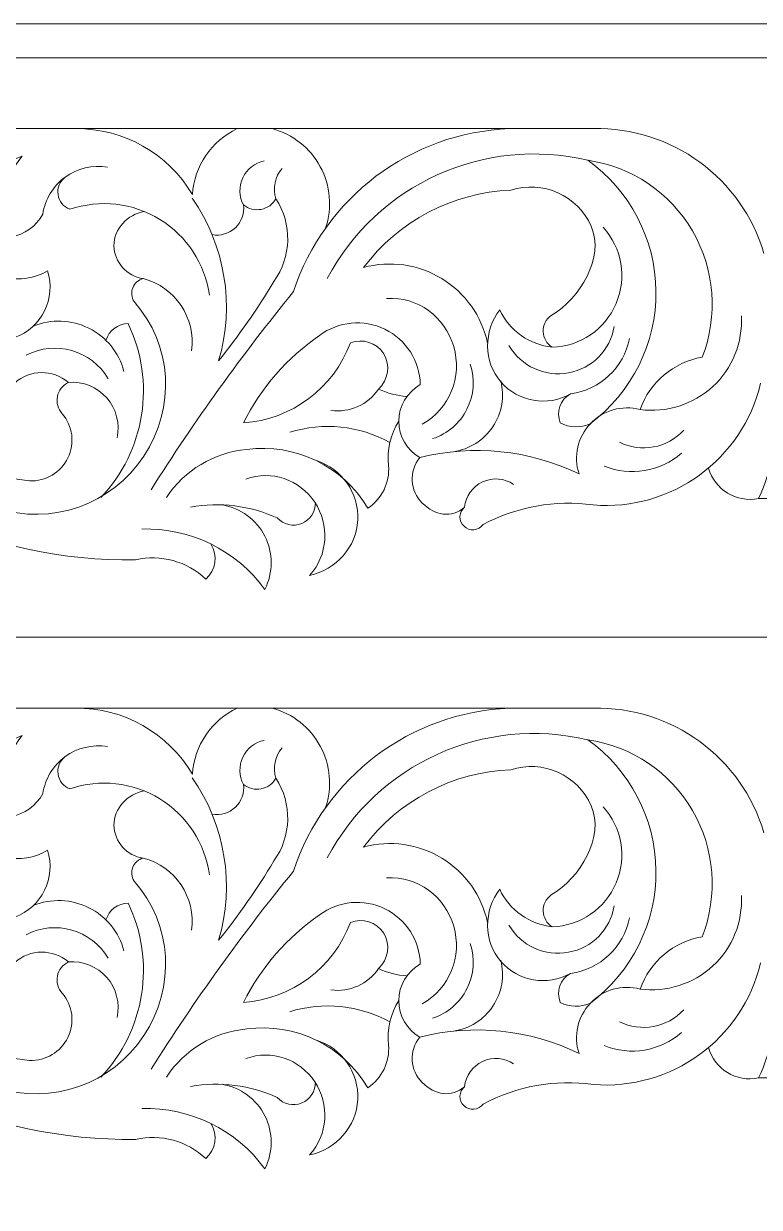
# Model space of a CAD drawing. Header units: millimetres. Extents: x 4334 to 4578, y 2334 to 2588.
# Drawn here: x 4490.9 to 4534, y 2518.7 to 2588.1 of the extents above; entities that cross this region are included whole.
import ezdxf

# ---------------------------------------------------------------- set-up
doc = ezdxf.new("R2010")
doc.units = ezdxf.units.MM
doc.header["$MEASUREMENT"] = 0
doc.layers.add('SITARA ALL', color=18, linetype='Continuous', true_color=0x000000)

msp = doc.modelspace()

# ---------------------------------------------------------------- linework, layer by layer
at = {"layer": 'SITARA ALL', "lineweight": 9}
for points, knots in [([(4333.916, 2588.11), (4333.916, 2588.11), (4577.916, 2588.11), (4577.916, 2588.11), (4577.916, 2588.11), (4577.916, 2466.11), (4577.916, 2466.11), (4577.916, 2466.11), (4333.916, 2466.11), (4333.916, 2466.11), (4333.916, 2466.11), (4333.916, 2588.11), (4333.916, 2588.11)], [0, 0, 0, 0, 0.25, 0.25, 0.25, 0.5, 0.5, 0.5, 0.75, 0.75, 0.75, 1, 1, 1, 1]), ([(4337.043, 2565.882), (4336.767, 2563.968), (4337.064, 2562.015), (4337.897, 2560.27), (4337.897, 2560.27), (4335.916, 2560.27), (4335.916, 2560.27), (4335.916, 2560.27), (4335.916, 2586.11), (4335.916, 2586.11), (4335.916, 2586.11), (4435.687, 2586.11), (4435.687, 2586.11), (4435.687, 2586.11), (4535.916, 2586.11), (4535.916, 2586.11), (4535.916, 2586.11), (4535.916, 2560.27), (4535.916, 2560.27), (4535.916, 2560.27), (4533.935, 2560.27), (4533.935, 2560.27), (4534.768, 2562.015), (4535.065, 2563.968), (4534.789, 2565.882)], [0, 0, 0, 0, 0.111111, 0.111111, 0.111111, 0.222222, 0.222222, 0.222222, 0.333333, 0.333333, 0.333333, 0.444444, 0.444444, 0.444444, 0.555556, 0.555556, 0.555556, 0.666667, 0.666667, 0.666667, 0.777778, 0.777778, 0.777778, 1, 1, 1, 1]), ([(4524.699, 2581.956), (4524.699, 2581.956), (4433.343, 2581.956), (4433.343, 2581.956), (4433.188, 2581.544), (4433.161, 2581.095), (4433.266, 2580.667)], [0, 0, 0, 0, 0.333333, 0.333333, 0.333333, 1, 1, 1, 1]), ([(4503.393, 2581.956), (4501.879, 2581.239), (4500.873, 2579.759), (4500.764, 2578.088), (4499.333, 2580.504), (4496.728, 2581.978), (4493.919, 2581.956)], [0, 0, 0, 0, 0.333333, 0.333333, 0.333333, 1, 1, 1, 1]), ([(4519.349, 2581.956), (4513.545, 2581.722), (4508.5, 2577.917), (4506.687, 2572.4), (4503.673, 2568.698), (4500.886, 2564.819), (4498.34, 2560.781)], [0, 0, 0, 0, 0.333333, 0.333333, 0.333333, 1, 1, 1, 1]), ([(4508.571, 2576.125), (4508.966, 2577.315), (4508.853, 2578.617), (4508.257, 2579.721), (4507.661, 2580.825), (4506.643, 2581.633), (4505.431, 2581.956)], [0, 0, 0, 0, 0.333333, 0.333333, 0.333333, 1, 1, 1, 1]), ([(4526.997, 2565.485), (4527.567, 2567.09), (4528.959, 2568.263), (4530.637, 2568.555), (4531.586, 2570.979), (4531.376, 2573.704), (4530.066, 2575.954), (4528.756, 2578.204), (4526.507, 2579.729), (4523.931, 2580.101), (4517.854, 2581.54), (4511.579, 2578.694), (4508.669, 2573.169)], [0, 0, 0, 0, 0.2, 0.2, 0.2, 0.4, 0.4, 0.4, 0.6, 0.6, 0.6, 1, 1, 1, 1]), ([(4490.339, 2569.704), (4491.936, 2570.277), (4492.794, 2572.009), (4492.278, 2573.625), (4491.527, 2573.165), (4490.621, 2573.028), (4489.768, 2573.247), (4488.914, 2573.465), (4488.184, 2574.024), (4487.746, 2574.789), (4487.218, 2577.142), (4488.523, 2579.523), (4490.789, 2580.349), (4489.664, 2579.029), (4489.405, 2577.179), (4490.126, 2575.602), (4490.921, 2575.742), (4491.609, 2576.234), (4491.997, 2576.942), (4492.128, 2577.812), (4492.601, 2578.593), (4493.31, 2579.112), (4494.02, 2579.631), (4494.912, 2579.844), (4495.78, 2579.705)], [0, 0, 0, 0, 0.111111, 0.111111, 0.111111, 0.222222, 0.222222, 0.222222, 0.333333, 0.333333, 0.333333, 0.444444, 0.444444, 0.444444, 0.555556, 0.555556, 0.555556, 0.666667, 0.666667, 0.666667, 0.777778, 0.777778, 0.777778, 1, 1, 1, 1]), ([(4504.97, 2580.067), (4504.419, 2579.953), (4503.954, 2579.586), (4503.715, 2579.076), (4503.477, 2578.566), (4503.491, 2577.978), (4503.757, 2577.482)], [0, 0, 0, 0, 0.333333, 0.333333, 0.333333, 1, 1, 1, 1]), ([(4523.931, 2580.101), (4526.41, 2578.328), (4527.895, 2575.48), (4527.929, 2572.432), (4527.963, 2569.384), (4526.523, 2566.489), (4524.084, 2564.662), (4523.522, 2564.398), (4522.87, 2564.413), (4522.321, 2564.7), (4522.062, 2565.337), (4522.32, 2566.068), (4522.922, 2566.401), (4524.653, 2566.636), (4526.043, 2567.944), (4526.379, 2569.659)], [0, 0, 0, 0, 0.166667, 0.166667, 0.166667, 0.333333, 0.333333, 0.333333, 0.5, 0.5, 0.5, 0.666667, 0.666667, 0.666667, 1, 1, 1, 1]), ([(4493.313, 2579.112), (4492.993, 2578.874), (4492.83, 2578.481), (4492.888, 2578.087), (4492.945, 2577.693), (4493.21, 2577.364), (4493.583, 2577.227), (4495.34, 2577.824), (4497.272, 2577.607), (4498.853, 2576.636), (4500.433, 2575.664), (4501.5, 2574.026), (4501.76, 2572.189)], [0, 0, 0, 0, 0.2, 0.2, 0.2, 0.4, 0.4, 0.4, 0.6, 0.6, 0.6, 1, 1, 1, 1]), ([(4501.919, 2575.741), (4502.411, 2575.65), (4502.918, 2575.801), (4503.281, 2576.146), (4503.645, 2576.491), (4503.822, 2576.985), (4503.757, 2577.482), (4504.047, 2577.248), (4504.426, 2577.153), (4504.792, 2577.224), (4505.158, 2577.294), (4505.474, 2577.52), (4505.657, 2577.845), (4505.461, 2578.46), (4505.599, 2579.134), (4506.021, 2579.622)], [0, 0, 0, 0, 0.166667, 0.166667, 0.166667, 0.333333, 0.333333, 0.333333, 0.5, 0.5, 0.5, 0.666667, 0.666667, 0.666667, 1, 1, 1, 1]), ([(4518.061, 2569.381), (4517.724, 2570.957), (4516.753, 2572.324), (4515.377, 2573.162), (4514, 2574), (4512.348, 2574.236), (4510.793, 2573.812), (4512.841, 2576.543), (4516.012, 2578.207), (4519.422, 2578.345), (4521.301, 2578.95), (4523.332, 2578.039), (4524.131, 2576.235), (4524.93, 2574.431), (4523.498, 2571.987), (4521.788, 2571.003), (4521.483, 2570.784), (4521.308, 2570.428), (4521.32, 2570.053), (4521.332, 2569.678), (4521.527, 2569.336), (4521.845, 2569.137), (4523.491, 2569.186), (4524.956, 2570.191), (4525.594, 2571.709), (4526.232, 2573.227), (4525.942, 2574.959), (4524.825, 2576.169)], [0, 0, 0, 0, 0.1, 0.1, 0.1, 0.2, 0.2, 0.2, 0.3, 0.3, 0.3, 0.4, 0.4, 0.4, 0.5, 0.5, 0.5, 0.6, 0.6, 0.6, 0.7, 0.7, 0.7, 0.8, 0.8, 0.8, 1, 1, 1, 1]), ([(4500.755, 2577.873), (4502.691, 2575.097), (4503.259, 2571.589), (4502.3, 2568.343), (4503.484, 2569.82), (4504.565, 2571.375), (4505.536, 2572.999), (4506.573, 2574.435), (4506.622, 2576.359), (4505.657, 2577.845)], [0, 0, 0, 0, 0.25, 0.25, 0.25, 0.5, 0.5, 0.5, 1, 1, 1, 1]), ([(4485.135, 2577.001), (4485.579, 2574.473), (4485.347, 2571.871), (4484.463, 2569.461), (4484.242, 2568.323), (4483.48, 2567.366), (4482.421, 2566.896), (4481.361, 2566.426), (4480.132, 2566.509), (4479.141, 2567.11), (4482.415, 2563.892), (4486.66, 2561.849), (4491.217, 2561.299), (4492.17, 2561.261), (4493.054, 2561.793), (4493.467, 2562.652), (4493.881, 2563.511), (4493.755, 2564.522), (4493.131, 2565.243), (4492.883, 2565.515), (4492.779, 2565.888), (4492.851, 2566.249), (4492.923, 2566.609), (4493.164, 2566.916), (4493.497, 2567.072), (4494.346, 2567.145), (4495.18, 2566.81), (4495.743, 2566.169), (4496.305, 2565.529), (4496.529, 2564.653), (4496.347, 2563.82)], [0, 0, 0, 0, 0.090909, 0.090909, 0.090909, 0.181818, 0.181818, 0.181818, 0.272727, 0.272727, 0.272727, 0.363636, 0.363636, 0.363636, 0.454545, 0.454545, 0.454545, 0.545455, 0.545455, 0.545455, 0.636364, 0.636364, 0.636364, 0.727273, 0.727273, 0.727273, 0.818182, 0.818182, 0.818182, 1, 1, 1, 1]), ([(4500.712, 2568.937), (4500.97, 2570.859), (4499.76, 2572.671), (4497.885, 2573.165), (4496.915, 2573.295), (4496.185, 2574.114), (4496.168, 2575.093), (4496.15, 2576.071), (4496.968, 2576.933), (4497.933, 2577.098)], [0, 0, 0, 0, 0.25, 0.25, 0.25, 0.5, 0.5, 0.5, 1, 1, 1, 1]), ([(4480.32, 2564.117), (4482.935, 2562), (4485.99, 2560.496), (4489.263, 2559.713), (4492.504, 2558.66), (4496.05, 2559.905), (4497.92, 2562.754), (4499.79, 2565.603), (4499.606, 2569.256), (4497.351, 2571.811), (4497.193, 2572.053), (4497.163, 2572.356), (4497.268, 2572.625), (4497.374, 2572.893), (4497.605, 2573.095), (4497.885, 2573.165)], [0, 0, 0, 0, 0.166667, 0.166667, 0.166667, 0.333333, 0.333333, 0.333333, 0.5, 0.5, 0.5, 0.666667, 0.666667, 0.666667, 1, 1, 1, 1]), ([(4514.236, 2564.619), (4515.833, 2565.525), (4516.594, 2567.412), (4516.074, 2569.172), (4515.553, 2570.932), (4513.978, 2572.106), (4512.145, 2571.998)], [0, 0, 0, 0, 0.333333, 0.333333, 0.333333, 1, 1, 1, 1]), ([(4496.754, 2567.723), (4496.463, 2568.824), (4495.713, 2569.746), (4494.694, 2570.254), (4493.676, 2570.762), (4492.493, 2570.809), (4491.44, 2570.379)], [0, 0, 0, 0, 0.333333, 0.333333, 0.333333, 1, 1, 1, 1]), ([(4532.937, 2570.972), (4533.019, 2569.413), (4532.404, 2567.898), (4531.258, 2566.837), (4530.112, 2565.777), (4528.545, 2565.283), (4526.997, 2565.485), (4525.946, 2565.764), (4524.828, 2565.445), (4524.082, 2564.655), (4523.336, 2563.864), (4523.079, 2562.741), (4523.418, 2561.709), (4520.52, 2563.12), (4517.217, 2563.46), (4514.093, 2562.665), (4513.326, 2563.105), (4512.854, 2563.923), (4512.857, 2564.807), (4512.861, 2565.691), (4513.346, 2566.51), (4514.116, 2566.944), (4514.088, 2568.331), (4513.286, 2569.585), (4512.039, 2570.191), (4510.791, 2570.798), (4509.324, 2570.665), (4508.216, 2569.83), (4506.319, 2568.527), (4504.786, 2566.761), (4503.761, 2564.7), (4506.587, 2564.903), (4509.033, 2566.734), (4510.022, 2569.389), (4510.739, 2569.675), (4511.558, 2569.41), (4511.972, 2568.758), (4512.385, 2568.106), (4512.232, 2567.212), (4511.668, 2566.685), (4512.194, 2566.443), (4512.76, 2566.297), (4513.338, 2566.256)], [0, 0, 0, 0, 0.066667, 0.066667, 0.066667, 0.133333, 0.133333, 0.133333, 0.2, 0.2, 0.2, 0.266667, 0.266667, 0.266667, 0.333333, 0.333333, 0.333333, 0.4, 0.4, 0.4, 0.466667, 0.466667, 0.466667, 0.533333, 0.533333, 0.533333, 0.6, 0.6, 0.6, 0.666667, 0.666667, 0.666667, 0.733333, 0.733333, 0.733333, 0.8, 0.8, 0.8, 0.866667, 0.866667, 0.866667, 1, 1, 1, 1]), ([(4522.922, 2566.401), (4521.564, 2565.636), (4519.856, 2565.932), (4518.835, 2567.108), (4517.813, 2568.283), (4517.823, 2570.097), (4518.769, 2571.334), (4519.344, 2570.117), (4520.507, 2569.285), (4521.845, 2569.137)], [0, 0, 0, 0, 0.25, 0.25, 0.25, 0.5, 0.5, 0.5, 1, 1, 1, 1]), ([(4495.396, 2560.318), (4497.994, 2563.063), (4498.632, 2567.12), (4496.998, 2570.528), (4496.396, 2570.516), (4495.871, 2570.118), (4495.698, 2569.541)], [0, 0, 0, 0, 0.333333, 0.333333, 0.333333, 1, 1, 1, 1]), ([(4519.315, 2569.233), (4520.025, 2568.018), (4521.423, 2567.38), (4522.807, 2567.639), (4524.19, 2567.899), (4525.256, 2568.969), (4525.477, 2570.359)], [0, 0, 0, 0, 0.333333, 0.333333, 0.333333, 1, 1, 1, 1]), ([(4493.497, 2567.072), (4492.589, 2567.856), (4491.24, 2567.842), (4490.351, 2567.037), (4489.862, 2567.511), (4489.67, 2568.215), (4489.851, 2568.872)], [0, 0, 0, 0, 0.333333, 0.333333, 0.333333, 1, 1, 1, 1]), ([(4514.839, 2563.778), (4515.713, 2564.062), (4516.438, 2564.684), (4516.852, 2565.505), (4517.266, 2566.326), (4517.337, 2567.274), (4517.046, 2568.147)], [0, 0, 0, 0, 0.333333, 0.333333, 0.333333, 1, 1, 1, 1]), ([(4475.287, 2566.955), (4480.723, 2560.334), (4488.871, 2556.549), (4497.437, 2556.672), (4498.908, 2557.01), (4500.453, 2556.586), (4501.546, 2555.545), (4502.138, 2556.065), (4502.264, 2556.937), (4501.842, 2557.602)], [0, 0, 0, 0, 0.25, 0.25, 0.25, 0.5, 0.5, 0.5, 1, 1, 1, 1]), ([(4516.058, 2563.014), (4517.002, 2563.154), (4517.842, 2563.686), (4518.371, 2564.48), (4518.899, 2565.274), (4519.068, 2566.25), (4518.834, 2567.174)], [0, 0, 0, 0, 0.333333, 0.333333, 0.333333, 1, 1, 1, 1]), ([(4519.585, 2561.098), (4519.047, 2561.462), (4518.357, 2561.516), (4517.768, 2561.241), (4517.179, 2560.965), (4516.78, 2560.407), (4516.715, 2559.76), (4516.549, 2559.623), (4516.451, 2559.421), (4516.444, 2559.206), (4516.437, 2558.991), (4516.523, 2558.784), (4516.68, 2558.637), (4516.837, 2558.489), (4517.049, 2558.416), (4517.264, 2558.437), (4517.478, 2558.457), (4517.672, 2558.567), (4517.799, 2558.741), (4519.771, 2559.794), (4522.027, 2560.196), (4524.241, 2559.888), (4528.828, 2559.52), (4532.997, 2562.544), (4534.062, 2567.022)], [0, 0, 0, 0, 0.111111, 0.111111, 0.111111, 0.222222, 0.222222, 0.222222, 0.333333, 0.333333, 0.333333, 0.444444, 0.444444, 0.444444, 0.555556, 0.555556, 0.555556, 0.666667, 0.666667, 0.666667, 0.777778, 0.777778, 0.777778, 1, 1, 1, 1]), ([(4512.86, 2564.812), (4512.376, 2564.03), (4512.164, 2563.11), (4512.256, 2562.195), (4512.337, 2561.206), (4511.874, 2560.25), (4511.047, 2559.701), (4509.584, 2562.171), (4506.791, 2563.528), (4503.946, 2563.147), (4502.028, 2562.968), (4500.295, 2561.929), (4499.236, 2560.321)], [0, 0, 0, 0, 0.2, 0.2, 0.2, 0.4, 0.4, 0.4, 0.6, 0.6, 0.6, 1, 1, 1, 1]), ([(4508.015, 2562.492), (4509.526, 2562.021), (4510.528, 2560.589), (4510.454, 2559.007), (4510.379, 2557.426), (4509.181, 2556.082), (4507.633, 2555.755), (4508.705, 2556.95), (4508.827, 2558.721), (4507.93, 2560.052), (4507.033, 2561.383), (4505.41, 2561.956), (4503.9, 2561.411)], [0, 0, 0, 0, 0.2, 0.2, 0.2, 0.4, 0.4, 0.4, 0.6, 0.6, 0.6, 1, 1, 1, 1]), ([(4514.093, 2562.665), (4513.441, 2561.874), (4513.503, 2560.715), (4514.235, 2559.997), (4514.966, 2559.278), (4515.935, 2559.094), (4516.715, 2559.76)], [0, 0, 0, 0, 0.333333, 0.333333, 0.333333, 1, 1, 1, 1]), ([(4502.509, 2559.898), (4503.587, 2559.715), (4504.515, 2559.031), (4505.009, 2558.055), (4505.503, 2557.079), (4505.502, 2555.92), (4505.011, 2554.942), (4503.335, 2557.237), (4500.64, 2558.561), (4497.8, 2558.482)], [0, 0, 0, 0, 0.25, 0.25, 0.25, 0.5, 0.5, 0.5, 1, 1, 1, 1]), ([(4500.66, 2559.77), (4502.378, 2560.079), (4504.149, 2559.854), (4505.736, 2559.126), (4506.101, 2558.727), (4506.677, 2558.599), (4507.177, 2558.806), (4507.676, 2559.013), (4507.994, 2559.498), (4507.971, 2560.038)], [0, 0, 0, 0, 0.25, 0.25, 0.25, 0.5, 0.5, 0.5, 1, 1, 1, 1]), ([(4337.043, 2531.903), (4336.767, 2529.988), (4337.064, 2528.036), (4337.897, 2526.291), (4337.897, 2526.291), (4335.916, 2526.291), (4335.916, 2526.291), (4335.916, 2526.291), (4335.916, 2552.131), (4335.916, 2552.131), (4335.916, 2552.131), (4435.687, 2552.131), (4435.687, 2552.131), (4435.687, 2552.131), (4535.916, 2552.131), (4535.916, 2552.131), (4535.916, 2552.131), (4535.916, 2526.291), (4535.916, 2526.291), (4535.916, 2526.291), (4533.935, 2526.291), (4533.935, 2526.291), (4534.768, 2528.036), (4535.065, 2529.988), (4534.789, 2531.903)], [0, 0, 0, 0, 0.111111, 0.111111, 0.111111, 0.222222, 0.222222, 0.222222, 0.333333, 0.333333, 0.333333, 0.444444, 0.444444, 0.444444, 0.555556, 0.555556, 0.555556, 0.666667, 0.666667, 0.666667, 0.777778, 0.777778, 0.777778, 1, 1, 1, 1]), ([(4524.699, 2547.977), (4524.699, 2547.977), (4433.343, 2547.977), (4433.343, 2547.977), (4433.188, 2547.565), (4433.161, 2547.116), (4433.266, 2546.688)], [0, 0, 0, 0, 0.333333, 0.333333, 0.333333, 1, 1, 1, 1]), ([(4503.393, 2547.977), (4501.879, 2547.26), (4500.873, 2545.78), (4500.764, 2544.109), (4499.333, 2546.525), (4496.728, 2547.999), (4493.919, 2547.977)], [0, 0, 0, 0, 0.333333, 0.333333, 0.333333, 1, 1, 1, 1]), ([(4519.349, 2547.977), (4513.545, 2547.743), (4508.5, 2543.938), (4506.687, 2538.42), (4503.673, 2534.719), (4500.886, 2530.839), (4498.34, 2526.802)], [0, 0, 0, 0, 0.333333, 0.333333, 0.333333, 1, 1, 1, 1]), ([(4508.571, 2542.145), (4508.966, 2543.336), (4508.853, 2544.637), (4508.257, 2545.742), (4507.661, 2546.846), (4506.643, 2547.654), (4505.431, 2547.977)], [0, 0, 0, 0, 0.333333, 0.333333, 0.333333, 1, 1, 1, 1]), ([(4526.997, 2531.506), (4527.567, 2533.111), (4528.959, 2534.284), (4530.637, 2534.576), (4531.586, 2537), (4531.376, 2539.725), (4530.066, 2541.975), (4528.756, 2544.224), (4526.507, 2545.75), (4523.931, 2546.122), (4517.854, 2547.561), (4511.579, 2544.715), (4508.669, 2539.19)], [0, 0, 0, 0, 0.2, 0.2, 0.2, 0.4, 0.4, 0.4, 0.6, 0.6, 0.6, 1, 1, 1, 1]), ([(4490.339, 2535.725), (4491.936, 2536.298), (4492.794, 2538.029), (4492.278, 2539.646), (4491.527, 2539.186), (4490.621, 2539.049), (4489.768, 2539.268), (4488.914, 2539.486), (4488.184, 2540.045), (4487.746, 2540.81), (4487.218, 2543.163), (4488.523, 2545.544), (4490.789, 2546.37), (4489.664, 2545.05), (4489.405, 2543.2), (4490.126, 2541.623), (4490.921, 2541.762), (4491.609, 2542.255), (4491.997, 2542.963), (4492.128, 2543.833), (4492.601, 2544.614), (4493.31, 2545.133), (4494.02, 2545.652), (4494.912, 2545.865), (4495.78, 2545.726)], [0, 0, 0, 0, 0.111111, 0.111111, 0.111111, 0.222222, 0.222222, 0.222222, 0.333333, 0.333333, 0.333333, 0.444444, 0.444444, 0.444444, 0.555556, 0.555556, 0.555556, 0.666667, 0.666667, 0.666667, 0.777778, 0.777778, 0.777778, 1, 1, 1, 1]), ([(4504.97, 2546.087), (4504.419, 2545.974), (4503.954, 2545.606), (4503.715, 2545.097), (4503.477, 2544.587), (4503.491, 2543.999), (4503.757, 2543.503)], [0, 0, 0, 0, 0.333333, 0.333333, 0.333333, 1, 1, 1, 1]), ([(4523.931, 2546.122), (4526.41, 2544.349), (4527.895, 2541.5), (4527.929, 2538.453), (4527.963, 2535.405), (4526.523, 2532.51), (4524.084, 2530.683), (4523.522, 2530.419), (4522.87, 2530.433), (4522.321, 2530.721), (4522.062, 2531.358), (4522.32, 2532.089), (4522.922, 2532.422), (4524.653, 2532.657), (4526.043, 2533.965), (4526.379, 2535.679)], [0, 0, 0, 0, 0.166667, 0.166667, 0.166667, 0.333333, 0.333333, 0.333333, 0.5, 0.5, 0.5, 0.666667, 0.666667, 0.666667, 1, 1, 1, 1]), ([(4493.313, 2545.133), (4492.993, 2544.895), (4492.83, 2544.502), (4492.888, 2544.108), (4492.945, 2543.714), (4493.21, 2543.385), (4493.583, 2543.248), (4495.34, 2543.845), (4497.272, 2543.628), (4498.853, 2542.656), (4500.433, 2541.684), (4501.5, 2540.047), (4501.76, 2538.21)], [0, 0, 0, 0, 0.2, 0.2, 0.2, 0.4, 0.4, 0.4, 0.6, 0.6, 0.6, 1, 1, 1, 1]), ([(4501.919, 2541.762), (4502.411, 2541.671), (4502.918, 2541.822), (4503.281, 2542.167), (4503.645, 2542.512), (4503.822, 2543.006), (4503.757, 2543.503), (4504.047, 2543.269), (4504.426, 2543.174), (4504.792, 2543.245), (4505.158, 2543.315), (4505.474, 2543.541), (4505.657, 2543.866), (4505.461, 2544.481), (4505.599, 2545.155), (4506.021, 2545.643)], [0, 0, 0, 0, 0.166667, 0.166667, 0.166667, 0.333333, 0.333333, 0.333333, 0.5, 0.5, 0.5, 0.666667, 0.666667, 0.666667, 1, 1, 1, 1]), ([(4518.061, 2535.402), (4517.724, 2536.978), (4516.753, 2538.345), (4515.377, 2539.183), (4514, 2540.021), (4512.348, 2540.257), (4510.793, 2539.833), (4512.841, 2542.564), (4516.012, 2544.228), (4519.422, 2544.366), (4521.301, 2544.971), (4523.332, 2544.06), (4524.131, 2542.256), (4524.93, 2540.452), (4523.498, 2538.008), (4521.788, 2537.024), (4521.483, 2536.805), (4521.308, 2536.449), (4521.32, 2536.074), (4521.332, 2535.699), (4521.527, 2535.357), (4521.845, 2535.158), (4523.491, 2535.206), (4524.957, 2536.212), (4525.594, 2537.73), (4526.232, 2539.248), (4525.942, 2540.98), (4524.825, 2542.19)], [0, 0, 0, 0, 0.1, 0.1, 0.1, 0.2, 0.2, 0.2, 0.3, 0.3, 0.3, 0.4, 0.4, 0.4, 0.5, 0.5, 0.5, 0.6, 0.6, 0.6, 0.7, 0.7, 0.7, 0.8, 0.8, 0.8, 1, 1, 1, 1]), ([(4500.755, 2543.893), (4502.691, 2541.118), (4503.259, 2537.61), (4502.3, 2534.364), (4503.484, 2535.84), (4504.565, 2537.396), (4505.536, 2539.02), (4506.573, 2540.456), (4506.622, 2542.38), (4505.657, 2543.866)], [0, 0, 0, 0, 0.25, 0.25, 0.25, 0.5, 0.5, 0.5, 1, 1, 1, 1]), ([(4485.135, 2543.022), (4485.579, 2540.494), (4485.347, 2537.892), (4484.463, 2535.482), (4484.242, 2534.344), (4483.48, 2533.386), (4482.421, 2532.917), (4481.361, 2532.447), (4480.132, 2532.53), (4479.141, 2533.131), (4482.415, 2529.913), (4486.66, 2527.87), (4491.217, 2527.32), (4492.17, 2527.282), (4493.054, 2527.814), (4493.467, 2528.673), (4493.881, 2529.532), (4493.755, 2530.543), (4493.131, 2531.263), (4492.883, 2531.535), (4492.779, 2531.909), (4492.851, 2532.27), (4492.923, 2532.63), (4493.164, 2532.937), (4493.497, 2533.093), (4494.346, 2533.166), (4495.18, 2532.831), (4495.743, 2532.19), (4496.305, 2531.549), (4496.529, 2530.673), (4496.347, 2529.84)], [0, 0, 0, 0, 0.090909, 0.090909, 0.090909, 0.181818, 0.181818, 0.181818, 0.272727, 0.272727, 0.272727, 0.363636, 0.363636, 0.363636, 0.454545, 0.454545, 0.454545, 0.545455, 0.545455, 0.545455, 0.636364, 0.636364, 0.636364, 0.727273, 0.727273, 0.727273, 0.818182, 0.818182, 0.818182, 1, 1, 1, 1]), ([(4500.712, 2534.958), (4500.97, 2536.88), (4499.76, 2538.692), (4497.885, 2539.185), (4496.915, 2539.316), (4496.185, 2540.135), (4496.168, 2541.114), (4496.15, 2542.092), (4496.968, 2542.954), (4497.933, 2543.119)], [0, 0, 0, 0, 0.25, 0.25, 0.25, 0.5, 0.5, 0.5, 1, 1, 1, 1]), ([(4480.32, 2530.138), (4482.935, 2528.021), (4485.99, 2526.516), (4489.263, 2525.734), (4492.504, 2524.681), (4496.05, 2525.926), (4497.92, 2528.775), (4499.79, 2531.624), (4499.606, 2535.277), (4497.351, 2537.832), (4497.193, 2538.074), (4497.163, 2538.377), (4497.268, 2538.646), (4497.374, 2538.914), (4497.605, 2539.116), (4497.885, 2539.185)], [0, 0, 0, 0, 0.166667, 0.166667, 0.166667, 0.333333, 0.333333, 0.333333, 0.5, 0.5, 0.5, 0.666667, 0.666667, 0.666667, 1, 1, 1, 1]), ([(4514.236, 2530.64), (4515.833, 2531.546), (4516.594, 2533.433), (4516.074, 2535.193), (4515.553, 2536.953), (4513.978, 2538.127), (4512.145, 2538.019)], [0, 0, 0, 0, 0.333333, 0.333333, 0.333333, 1, 1, 1, 1]), ([(4496.754, 2533.744), (4496.463, 2534.844), (4495.713, 2535.767), (4494.694, 2536.275), (4493.676, 2536.783), (4492.494, 2536.83), (4491.44, 2536.4)], [0, 0, 0, 0, 0.333333, 0.333333, 0.333333, 1, 1, 1, 1]), ([(4532.937, 2536.992), (4533.019, 2535.433), (4532.404, 2533.919), (4531.258, 2532.858), (4530.112, 2531.798), (4528.545, 2531.303), (4526.997, 2531.506), (4525.946, 2531.785), (4524.828, 2531.466), (4524.082, 2530.676), (4523.336, 2529.885), (4523.079, 2528.762), (4523.418, 2527.729), (4520.52, 2529.141), (4517.217, 2529.481), (4514.093, 2528.686), (4513.326, 2529.126), (4512.854, 2529.944), (4512.857, 2530.828), (4512.861, 2531.712), (4513.346, 2532.531), (4514.116, 2532.965), (4514.088, 2534.352), (4513.286, 2535.606), (4512.039, 2536.212), (4510.791, 2536.819), (4509.324, 2536.686), (4508.216, 2535.851), (4506.319, 2534.548), (4504.786, 2532.782), (4503.761, 2530.72), (4506.587, 2530.924), (4509.033, 2532.755), (4510.022, 2535.41), (4510.739, 2535.696), (4511.558, 2535.43), (4511.972, 2534.779), (4512.385, 2534.127), (4512.232, 2533.233), (4511.668, 2532.706), (4512.194, 2532.463), (4512.76, 2532.318), (4513.338, 2532.277)], [0, 0, 0, 0, 0.066667, 0.066667, 0.066667, 0.133333, 0.133333, 0.133333, 0.2, 0.2, 0.2, 0.266667, 0.266667, 0.266667, 0.333333, 0.333333, 0.333333, 0.4, 0.4, 0.4, 0.466667, 0.466667, 0.466667, 0.533333, 0.533333, 0.533333, 0.6, 0.6, 0.6, 0.666667, 0.666667, 0.666667, 0.733333, 0.733333, 0.733333, 0.8, 0.8, 0.8, 0.866667, 0.866667, 0.866667, 1, 1, 1, 1]), ([(4522.922, 2532.422), (4521.564, 2531.657), (4519.856, 2531.952), (4518.835, 2533.128), (4517.813, 2534.304), (4517.823, 2536.118), (4518.769, 2537.355), (4519.344, 2536.138), (4520.507, 2535.306), (4521.845, 2535.158)], [0, 0, 0, 0, 0.25, 0.25, 0.25, 0.5, 0.5, 0.5, 1, 1, 1, 1]), ([(4495.396, 2526.338), (4497.994, 2529.084), (4498.632, 2533.141), (4496.998, 2536.549), (4496.396, 2536.537), (4495.871, 2536.138), (4495.698, 2535.562)], [0, 0, 0, 0, 0.333333, 0.333333, 0.333333, 1, 1, 1, 1]), ([(4519.315, 2535.254), (4520.025, 2534.038), (4521.423, 2533.4), (4522.807, 2533.66), (4524.19, 2533.92), (4525.256, 2534.989), (4525.477, 2536.38)], [0, 0, 0, 0, 0.333333, 0.333333, 0.333333, 1, 1, 1, 1]), ([(4493.497, 2533.093), (4492.589, 2533.877), (4491.24, 2533.863), (4490.351, 2533.058), (4489.862, 2533.532), (4489.67, 2534.236), (4489.851, 2534.893)], [0, 0, 0, 0, 0.333333, 0.333333, 0.333333, 1, 1, 1, 1]), ([(4514.839, 2529.798), (4515.713, 2530.083), (4516.438, 2530.705), (4516.852, 2531.526), (4517.266, 2532.347), (4517.337, 2533.295), (4517.046, 2534.168)], [0, 0, 0, 0, 0.333333, 0.333333, 0.333333, 1, 1, 1, 1]), ([(4475.287, 2532.976), (4480.723, 2526.355), (4488.871, 2522.569), (4497.437, 2522.693), (4498.908, 2523.031), (4500.453, 2522.607), (4501.546, 2521.566), (4502.138, 2522.086), (4502.264, 2522.958), (4501.842, 2523.623)], [0, 0, 0, 0, 0.25, 0.25, 0.25, 0.5, 0.5, 0.5, 1, 1, 1, 1]), ([(4516.058, 2529.035), (4517.002, 2529.174), (4517.842, 2529.707), (4518.371, 2530.501), (4518.899, 2531.295), (4519.068, 2532.27), (4518.834, 2533.195)], [0, 0, 0, 0, 0.333333, 0.333333, 0.333333, 1, 1, 1, 1]), ([(4519.585, 2527.119), (4519.047, 2527.483), (4518.357, 2527.537), (4517.768, 2527.262), (4517.179, 2526.986), (4516.78, 2526.428), (4516.715, 2525.781), (4516.549, 2525.644), (4516.451, 2525.442), (4516.444, 2525.227), (4516.437, 2525.012), (4516.523, 2524.805), (4516.68, 2524.657), (4516.837, 2524.51), (4517.049, 2524.437), (4517.264, 2524.458), (4517.478, 2524.478), (4517.672, 2524.588), (4517.799, 2524.762), (4519.771, 2525.815), (4522.027, 2526.216), (4524.241, 2525.909), (4528.828, 2525.541), (4532.997, 2528.565), (4534.062, 2533.043)], [0, 0, 0, 0, 0.111111, 0.111111, 0.111111, 0.222222, 0.222222, 0.222222, 0.333333, 0.333333, 0.333333, 0.444444, 0.444444, 0.444444, 0.555556, 0.555556, 0.555556, 0.666667, 0.666667, 0.666667, 0.777778, 0.777778, 0.777778, 1, 1, 1, 1]), ([(4512.86, 2530.833), (4512.376, 2530.05), (4512.164, 2529.131), (4512.256, 2528.216), (4512.337, 2527.227), (4511.874, 2526.271), (4511.047, 2525.722), (4509.584, 2528.192), (4506.791, 2529.548), (4503.946, 2529.167), (4502.028, 2528.989), (4500.295, 2527.95), (4499.236, 2526.341)], [0, 0, 0, 0, 0.2, 0.2, 0.2, 0.4, 0.4, 0.4, 0.6, 0.6, 0.6, 1, 1, 1, 1]), ([(4508.015, 2528.513), (4509.526, 2528.042), (4510.528, 2526.609), (4510.454, 2525.028), (4510.379, 2523.447), (4509.181, 2522.103), (4507.633, 2521.776), (4508.705, 2522.971), (4508.827, 2524.741), (4507.93, 2526.073), (4507.033, 2527.404), (4505.41, 2527.977), (4503.9, 2527.432)], [0, 0, 0, 0, 0.2, 0.2, 0.2, 0.4, 0.4, 0.4, 0.6, 0.6, 0.6, 1, 1, 1, 1]), ([(4514.093, 2528.686), (4513.441, 2527.894), (4513.503, 2526.736), (4514.235, 2526.018), (4514.966, 2525.299), (4515.935, 2525.115), (4516.715, 2525.781)], [0, 0, 0, 0, 0.333333, 0.333333, 0.333333, 1, 1, 1, 1]), ([(4502.509, 2525.919), (4503.587, 2525.736), (4504.515, 2525.052), (4505.009, 2524.076), (4505.503, 2523.1), (4505.502, 2521.94), (4505.011, 2520.963), (4503.335, 2523.258), (4500.64, 2524.582), (4497.8, 2524.503)], [0, 0, 0, 0, 0.25, 0.25, 0.25, 0.5, 0.5, 0.5, 1, 1, 1, 1]), ([(4500.66, 2525.791), (4502.378, 2526.099), (4504.149, 2525.875), (4505.736, 2525.147), (4506.101, 2524.748), (4506.677, 2524.62), (4507.177, 2524.827), (4507.676, 2525.033), (4507.994, 2525.518), (4507.971, 2526.059)], [0, 0, 0, 0, 0.25, 0.25, 0.25, 0.5, 0.5, 0.5, 1, 1, 1, 1])]:
    msp.add_open_spline(points, degree=3, knots=knots, dxfattribs=at)
for points in [[(4534.256, 2574.643), (4532.952, 2579.062), (4528.856, 2582.059), (4524.25, 2581.956)], [(4495.83, 2567.291), (4494.846, 2568.96), (4492.73, 2569.565), (4491.014, 2568.666)], [(4508.882, 2565.435), (4509.973, 2565.286), (4511.054, 2565.77), (4511.668, 2566.685)], [(4512.342, 2563.553), (4510.546, 2564.547), (4508.424, 2564.764), (4506.464, 2564.153)], [(4525.783, 2563.572), (4527.056, 2562.937), (4528.594, 2563.223), (4529.552, 2564.273)], [(4524.889, 2562.168), (4526.425, 2561.547), (4528.178, 2561.842), (4529.424, 2562.934)], [(4531.001, 2562.053), (4531.367, 2560.786), (4532.641, 2560.01), (4533.935, 2560.27)], [(4534.256, 2540.664), (4532.952, 2545.083), (4528.856, 2548.08), (4524.25, 2547.977)], [(4495.83, 2533.312), (4494.846, 2534.981), (4492.73, 2535.586), (4491.014, 2534.687)], [(4508.882, 2531.456), (4509.973, 2531.307), (4511.054, 2531.791), (4511.668, 2532.706)], [(4512.342, 2529.574), (4510.546, 2530.568), (4508.424, 2530.785), (4506.464, 2530.173)], [(4525.783, 2529.593), (4527.056, 2528.958), (4528.594, 2529.243), (4529.552, 2530.294)], [(4524.889, 2528.189), (4526.425, 2527.568), (4528.178, 2527.863), (4529.424, 2528.955)], [(4531.001, 2528.074), (4531.367, 2526.806), (4532.641, 2526.031), (4533.935, 2526.291)]]:
    msp.add_open_spline(points, degree=3, dxfattribs=at)

doc.saveas('drawing.dxf')
